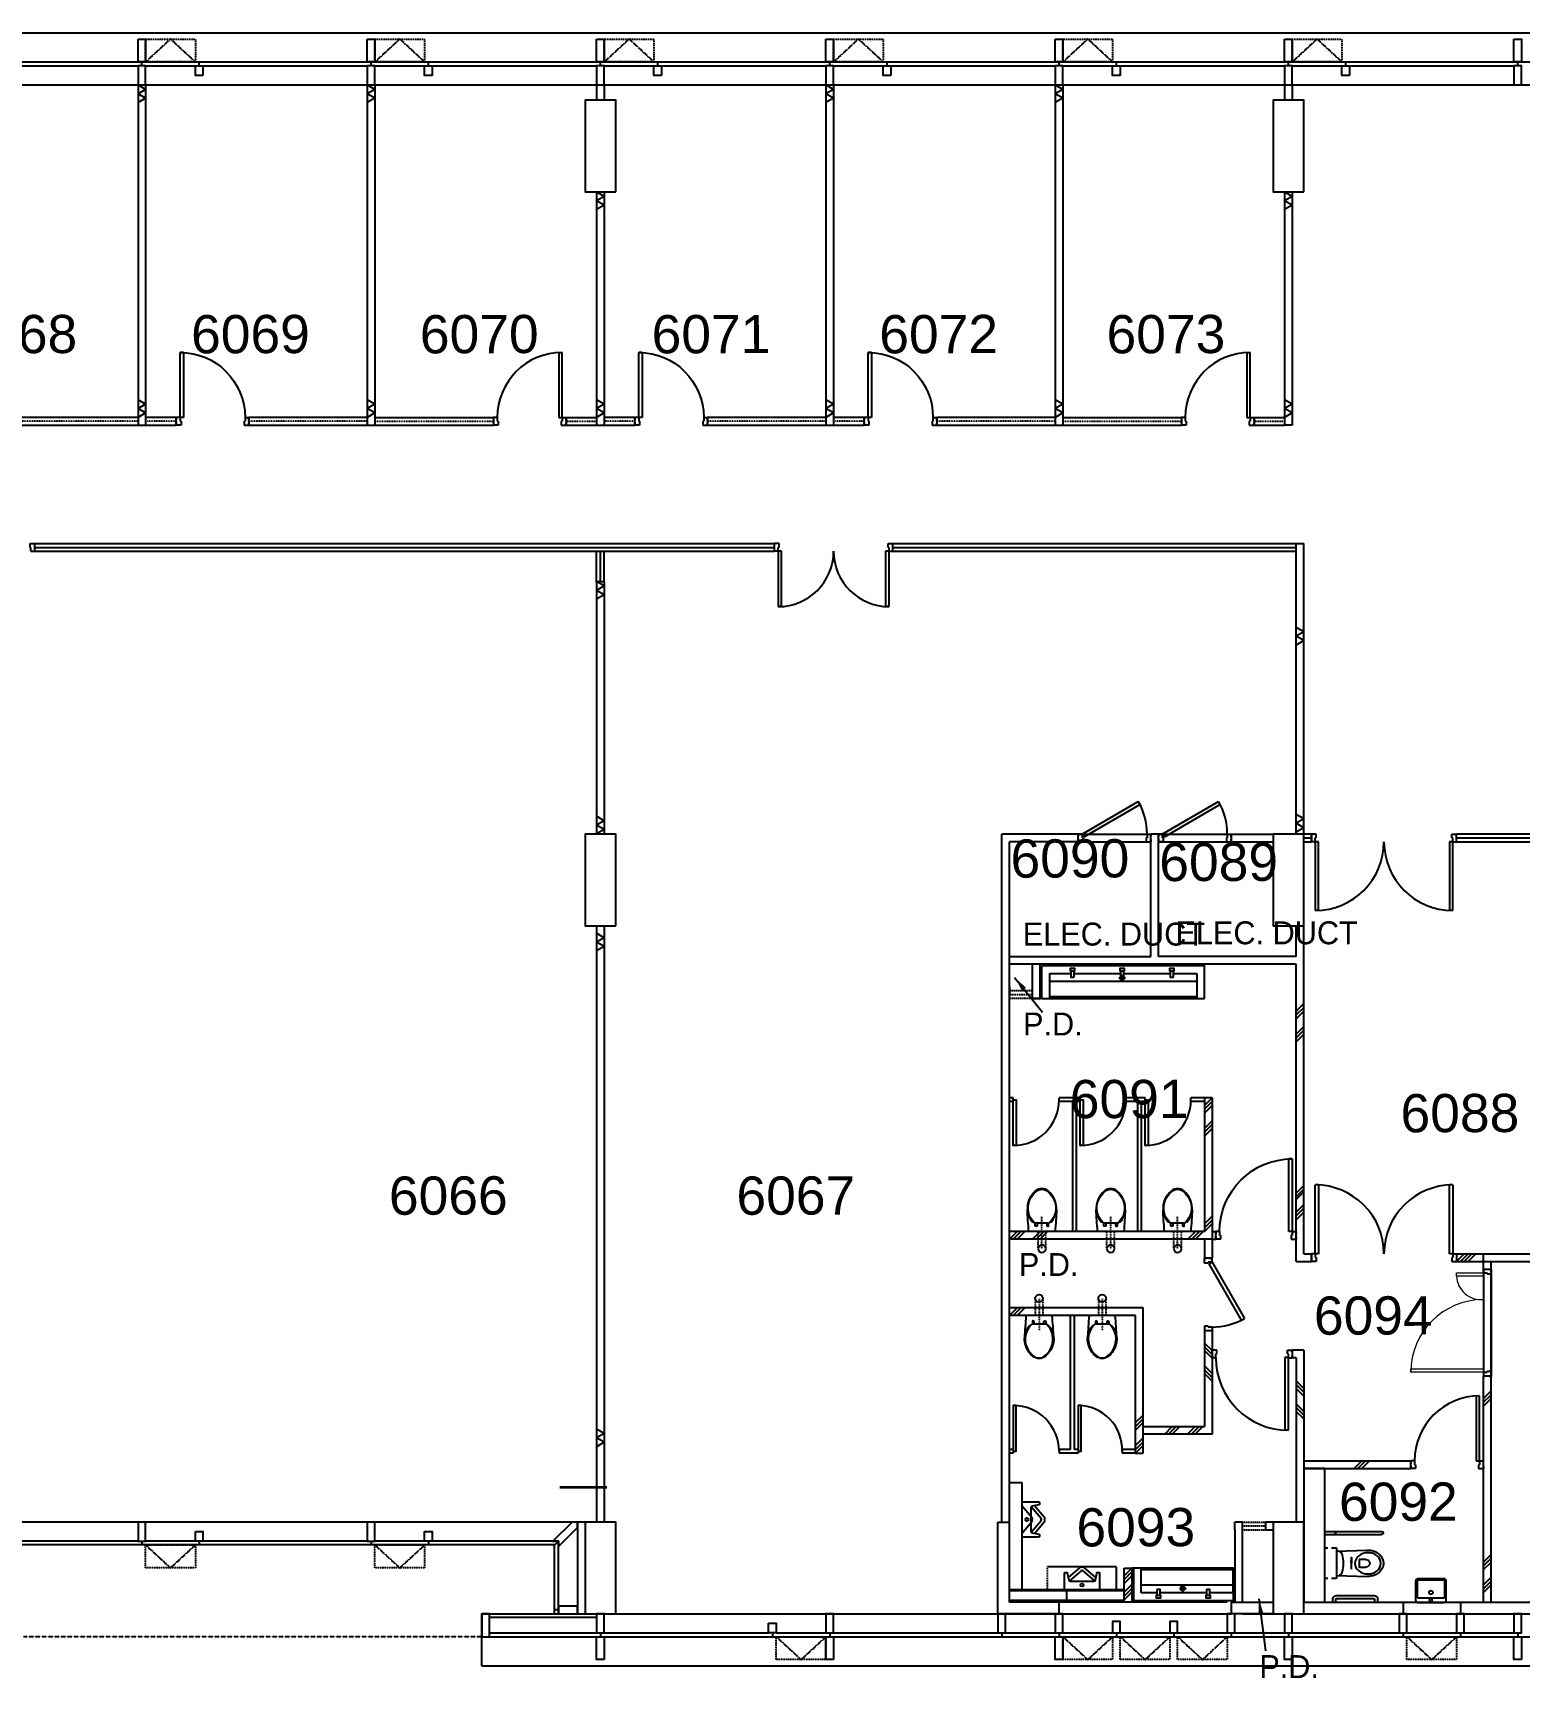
# Model space of a CAD drawing. Header units: millimetres. Extents: x 0 to 98691, y 3071 to 66337.
# Drawn here: x 60686 to 80128, y 3071 to 24592 of the extents above; entities that cross this region are included whole.
import ezdxf

# ---------------------------------------------------------------- set-up
doc = ezdxf.new("R2010")
doc.units = ezdxf.units.MM
for name, pattern in [('HIDDEN', [9.525, 6.35, -3.175]), ('HIDDEN2', [4.7625, 3.175, -1.5875]), ('HIDDENX2', [0.75, 0.5, -0.25])]:
    doc.linetypes.add(name, pattern=pattern)
doc.layers.add('COL-10_REV H', color=8, linetype='Continuous', lineweight=35)
for name, color, linetype in [('DLN041_3', 8, 'Continuous'), ('DLN041__', 8, 'Continuous'), ('DLN061__', 8, 'Continuous'), ('DLN210__', 8, 'Continuous'), ('DLN220__', 8, 'Continuous'), ('DLN228__', 8, 'Continuous'), ('DLN280__', 8, 'Continuous'), ('DLN314__', 8, 'Continuous'), ('DLN315__', 8, 'Continuous'), ('DLN325__', 8, 'Continuous'), ('DLN740__', 8, 'Continuous'), ('FITDOOR', 8, 'Continuous'), ('PLUMB', 8, 'Continuous'), ('sani02', 8, 'Continuous')]:
    doc.layers.add(name, color=color, linetype=linetype)
doc.styles.add('SWIS721LT450', font='swissl.ttf')
doc.styles.add('SWIS721LT750', font='swissl.ttf')
doc.dimstyles.new('INTDIM', dxfattribs={"dimtxt": 300, "dimasz": 200, "dimexe": 200, "dimexo": 200, "dimgap": 100, "dimtad": 1, "dimdec": 0, "dimzin": 0, "dimdsep": 46, "dimtxsty": 'SWIS721LT450', "dimblk": 'DIMARR', "dimcen": 200, "dimclrd": 1, "dimclre": 1, "dimclrt": 256, "dimaunit": 1, "dimadec": 3, "dimazin": 0, "dimtfac": 1, "dimtdec": 0, "dimtix": 1, "dimtmove": 2, "dimatfit": 0, "dimfxl": 1, "dimtolj": 1, "dimtzin": 0, "dimarcsym": 0})

# ---------------------------------------------------------------- blocks, each defined once
blk = doc.blocks.new('DR1CR2')
at = {"layer": 'FITDOOR'}
for p, q in [((-50, 0), (-50, -50)), ((-50, 0), (0, 0)), ((0, 0), (0, -25)), ((-62.5, -50), (-50, -50)), ((-62.5, -50), (-62.5, -100)), ((-62.5, -100), (0, -100)), ((-12, -25), (0, -25)), ((-12, -75), (0, -75)), ((0, -75), (0, -100))]:
    blk.add_line(p, q, dxfattribs=at)
blk = doc.blocks.new('DR1AD')
at = {"layer": 'FITDOOR'}
for p, q in [((-45, 1), (0, 1)), ((-45, 1), (-45, 0)), ((0, 0), (0, 1)), ((-45, 0), (0, 0))]:
    blk.add_line(p, q, dxfattribs=at)
blk = doc.blocks.new('DR1AM')
at = {"layer": 'FITDOOR'}
blk.add_arc((0, 0), 1, 90, 180, dxfattribs=at)
blk = doc.blocks.new('DR1CL2')
at = {"layer": 'FITDOOR'}
for p, q in [((50, 0), (0, 0)), ((0, 0), (0, -25)), ((50, 0), (50, -50)), ((12, -25), (0, -25)), ((0, -75), (0, -100)), ((12, -75), (0, -75)), ((62.5, -100), (0, -100)), ((62.5, -50), (50, -50)), ((62.5, -50), (62.5, -100))]:
    blk.add_line(p, q, dxfattribs=at)
blk = doc.blocks.new('DR1CD')
at = {"layer": 'FITDOOR'}
for p, q in [((0, 1), (45, 1)), ((0, 1), (0, 0)), ((45, 0), (45, 1)), ((0, 0), (45, 0))]:
    blk.add_line(p, q, dxfattribs=at)
blk = doc.blocks.new('DR2M')
at = {"layer": 'FITDOOR'}
for centre, start, end in [((0, 0), 0, 90), ((1, 0), 90, 180)]:
    blk.add_arc(centre, 0.5, start, end, dxfattribs=at)
blk = doc.blocks.new('ghj')
at = {"layer": 'DLN314__'}
blk.add_line((36950, 50), (36950, 0), dxfattribs=at)
blk.add_lwpolyline([(37000, 50), (37000, 200), (36900, 200), (36900, 50)], close=True, dxfattribs=at)
blk = doc.blocks.new('dh')
at = {"layer": 'DLN314__'}
blk.add_line((38450, 50), (38450, 0), dxfattribs=at)
blk.add_lwpolyline([(38500, 50), (38500, 300), (38400, 300), (38400, 50)], close=True, dxfattribs=at)
blk = doc.blocks.new('WINDOW-OPEN')
at = {"layer": 'DLN314__', "linetype": 'HIDDEN2', "ltscale": 0.05}
blk.add_lwpolyline([(650, 0), (0, 0), (0, 300), (650, 300)], close=True, dxfattribs=at)
blk.add_lwpolyline([(650, 0), (325, 300), (0, 0)], dxfattribs=at)
blk = doc.blocks.new('314')
at = {"layer": 'DLN314__'}
blk.add_line((600, -250), (600, -300), dxfattribs=at)
for points in [[(650, 0), (550, 0), (550, -250), (650, -250)], [(650, -600), (550, -600), (550, -300), (650, -300)]]:
    blk.add_lwpolyline(points, close=True, dxfattribs=at)
blk = doc.blocks.new('A$C0C2C65A8')
at = {"layer": 'DLN314__'}
blk.add_line((50, 0), (50, -50), dxfattribs=at)
blk.add_lwpolyline([(0, 125), (100, 125), (100, 0), (0, 0)], close=True, dxfattribs=at)
blk = doc.blocks.new('314-2')
at = {"layer": 'DLN314__'}
blk.add_line((-375, 199), (-312, 166), dxfattribs=at)
blk.add_lwpolyline([(-333, 234), (-312, 166), (-380, 145), (-68, -21), (0, 0), (-21, 68)], close=True, dxfattribs=at)
blk = doc.blocks.new('wc-new')
at = {"layer": 'DLN740__', "linetype": 'HIDDEN2', "ltscale": 0.01}
for p, q in [((-75, 50), (150, 50)), ((-75, 0), (347, 0)), ((-75, -50), (150, -50))]:
    blk.add_line(p, q, dxfattribs=at)
at = {"layer": 'DLN740__', "linetype": 'ByBlock'}
blk.add_line((150, 171), (150, -171), dxfattribs=at)
for points in [[(261, 64), (231, 64, -1), (231, 88), (261, 88)], [(277, 113), (277, 124, -0.294171), (573, 165, -0.11195), (681, 82, -0.35994), (681, -82, -0.11195), (573, -165, -0.294171), (277, -124), (277, -113)], [(261, -64), (231, -64, 1), (231, -88), (261, -88)]]:
    blk.add_lwpolyline(points, format="xyb", dxfattribs=at)
blk.add_lwpolyline([(570, 157, 0.325454), (261, 96), (261, -96, 0.325454), (570, -157, 0.11195), (675, -76, 0.35994), (675, 76, 0.11195)], format="xyb", close=True, dxfattribs=at)
blk.add_circle((-75, 0), 50, dxfattribs=at)
for centre, start, end in [((769, -6996), 92.6182, 94.9339), ((769, 6996), 265.0661, 267.3818)]:
    blk.add_arc(centre, 7194, start, end, dxfattribs=at)
blk = doc.blocks.new('DIMARR')
for p, q in [((-1, 0.25), (0, 0)), ((-1, 0), (0, 0)), ((0, 0), (-1, -0.25))]:
    blk.add_line(p, q)
blk = doc.blocks.new('DR1CM')
at = {"layer": 'FITDOOR'}
blk.add_arc((0, 0), 1, 0, 90, dxfattribs=at)
blk = doc.blocks.new('950 door')
at = {"layer": 'FITDOOR', "xscale": -1, "rotation": 197.0000000012496}
for name, p in [('DR1CR2', (-219516, 55526)), ('DR1CL2', (-220520, 55219))]:
    blk.add_blockref(name, p, dxfattribs=at)
at = {"layer": 'FITDOOR', "xscale": -950.0000000000001, "yscale": 950.0000000000001, "zscale": 950, "rotation": 197.0000000012496}
blk.add_blockref('DR1CM', (-220472, 55234), dxfattribs=at)
at = {"layer": 'FITDOOR', "xscale": -1, "yscale": 950.0000000000001, "rotation": 197.0000000012496}
blk.add_blockref('DR1CD', (-220472, 55234), dxfattribs=at)
blk = doc.blocks.new('TJTI')
at = {"layer": 'DLN740__'}
for p, q in [((-202095, 46258), (-202057, 46270)), ((-202083, 46220), (-202045, 46232)), ((-201889, 45757), (-202033, 46225)), ((-201851, 45768), (-201994, 46237)), ((-201934, 45732), (-201896, 45744)), ((-201922, 45694), (-201884, 45706))]:
    blk.add_line(p, q, dxfattribs=at)
for centre, radius, start, end in [((-202042, 46222), 50, 17, 107), ((-202042, 46222), 10, 17, 107), ((-201899, 45754), 10, 287, 17), ((-201899, 45754), 50, 287, 17)]:
    blk.add_arc(centre, radius, start, end, dxfattribs=at)
blk = doc.blocks.new('12435')
at = {"layer": 'DLN740__'}
for p, q in [((-200945, 45707), (-201126, 46300)), ((-200907, 45719), (-201088, 46312)), ((-200907, 45583), (-200945, 45707)), ((-200869, 45594), (-200907, 45719))]:
    blk.add_line(p, q, dxfattribs=at)
at = {"layer": 'DLN740__', "linetype": 'ByBlock'}
for p, q in [((-201161, 45672), (-201267, 46057)), ((-201468, 45578), (-201596, 45957)), ((-201123, 45683), (-201506, 45566)), ((-201104, 45621), (-201123, 45683)), ((-201506, 45566), (-201487, 45504)), ((-201473, 45458), (-201461, 45420)), ((-201461, 45420), (-201078, 45537)), ((-201078, 45537), (-201090, 45575))]:
    blk.add_line(p, q, dxfattribs=at)
for points in [[(-201353, 45922), (-201449, 45893), (-201475, 45979)], [(-201379, 46008), (-201353, 45922)], [(-201161, 45672), (-201468, 45578)], [(-201371, 45811), (-201300, 45833), (-201443, 45789)]]:
    blk.add_lwpolyline(points, dxfattribs=at)
at = {"layer": 'DLN740__'}
for centre in [(-201107, 46306), (-200926, 45713)]:
    blk.add_arc(centre, 20, 17, 197, dxfattribs=at)
at = {"layer": 'DLN740__', "linetype": 'ByBlock'}
blk.add_arc((-201427, 45994), 50, 16.9999, 196.9999, dxfattribs=at)
blk.add_ellipse((-201435, 46019), major_axis=(50, -162), ratio=0.819357, dxfattribs=at)
at = {"layer": 'DLN740__', "linetype": 'ByBlock', "extrusion": (0, 0, -1)}
blk.add_ellipse((-201326, 45663), major_axis=(147, 45), ratio=0.354279, start_param=3.141593, end_param=6.283185, dxfattribs=at)
at = {"layer": 'DLN740__', "linetype": 'ByBlock'}
blk.add_open_spline([(-201267, 46057), (-201269, 46066), (-201272, 46074), (-201280, 46095), (-201285, 46108), (-201299, 46131), (-201307, 46142), (-201324, 46162), (-201333, 46171), (-201351, 46185), (-201360, 46192), (-201378, 46202), (-201388, 46206), (-201406, 46213), (-201415, 46215), (-201434, 46219), (-201443, 46219), (-201460, 46219), (-201467, 46218), (-201482, 46216), (-201489, 46214), (-201504, 46210), (-201511, 46207), (-201526, 46199), (-201535, 46194), (-201550, 46181), (-201558, 46174), (-201571, 46159), (-201577, 46151), (-201587, 46133), (-201592, 46124), (-201600, 46105), (-201603, 46095), (-201607, 46074), (-201609, 46063), (-201610, 46042), (-201610, 46031), (-201608, 46010), (-201607, 45999), (-201602, 45978), (-201599, 45967), (-201596, 45957), (-201596, 45957), (-201596, 45957)], degree=3, knots=[1.508404, 1.508404, 1.508404, 1.508404, 1.63987, 1.63987, 1.851584, 1.851584, 2.059939, 2.059939, 2.255491, 2.255491, 2.428332, 2.428332, 2.594724, 2.594724, 2.750219, 2.750219, 2.905713, 2.905713, 3.030483, 3.030483, 3.155252, 3.155252, 3.280022, 3.280022, 3.446083, 3.446083, 3.612144, 3.612144, 3.778205, 3.778205, 3.944266, 3.944266, 4.110327, 4.110327, 4.276389, 4.276389, 4.44245, 4.44245, 4.608511, 4.608511, 4.774572, 4.774572, 4.774836, 4.774836, 4.774836, 4.774836], dxfattribs=at)
blk = doc.blocks.new('UP1')
at = {"layer": 'PLUMB'}
for points in [[(174, -130, 0.355245), (154, -114), (-154, -114, 0.355245), (-174, -130), (-193, -221, -0.355529), (-202, -229), (-220, -229, -0.414214), (-230, -219), (-230, 0), (230, 0), (230, -219, -0.414214), (220, -229), (202, -229, -0.355529), (193, -221), (174, -130)], [(-181, -163), (-32, -288, 0.364844), (32, -288), (181, -163)], [(-166, -118), (-13, -248, 0.364844), (13, -248), (166, -118)]]:
    blk.add_lwpolyline(points, format="xyb", dxfattribs=at)
blk.add_circle((0, -64), 20.5, dxfattribs=at)

msp = doc.modelspace()

# ---------------------------------------------------------------- linework, layer by layer
msp.add_line((79761, 7022), (79661, 7022))
at = {"layer": 'COL-10_REV H'}
msp.add_lwpolyline([(67578, 5567), (68195, 5567)], dxfattribs=at)
at = {"layer": 'DLN061__'}
for p, q in [((62161, 23854), (62061, 23912)), ((65161, 23854), (65061, 23912)), ((71161, 23854), (71061, 23912)), ((74161, 23854), (74061, 23912)), ((62161, 23854), (62061, 23797)), ((62161, 23739), (62061, 23797)), ((62161, 23739), (62061, 23681)), ((65161, 23854), (65061, 23797)), ((65161, 23739), (65061, 23797)), ((65161, 23739), (65061, 23681)), ((71161, 23854), (71061, 23797)), ((71161, 23739), (71061, 23797)), ((71161, 23739), (71061, 23681)), ((74161, 23854), (74061, 23797)), ((74161, 23739), (74061, 23797)), ((74161, 23739), (74061, 23681)), ((68161, 22454), (68061, 22512)), ((68161, 22454), (68061, 22397)), ((68161, 22339), (68061, 22397)), ((77161, 22454), (77061, 22512)), ((77161, 22454), (77061, 22397)), ((77161, 22339), (77061, 22397)), ((68161, 22339), (68061, 22281)), ((77161, 22339), (77061, 22281)), ((62161, 19735), (62061, 19793)), ((62161, 19735), (62061, 19678)), ((62161, 19620), (62061, 19678)), ((62161, 19620), (62061, 19562)), ((65161, 19735), (65061, 19793)), ((65161, 19735), (65061, 19678)), ((65161, 19620), (65061, 19678)), ((65161, 19620), (65061, 19562)), ((68161, 19735), (68061, 19793)), ((68161, 19735), (68061, 19678)), ((68161, 19620), (68061, 19678)), ((68161, 19620), (68061, 19562)), ((71161, 19735), (71061, 19793)), ((71161, 19735), (71061, 19678)), ((71161, 19620), (71061, 19678)), ((71161, 19620), (71061, 19562)), ((74161, 19735), (74061, 19793)), ((74161, 19735), (74061, 19678)), ((74161, 19620), (74061, 19678)), ((74161, 19620), (74061, 19562)), ((77161, 19735), (77061, 19793)), ((77161, 19735), (77061, 19678)), ((77161, 19620), (77061, 19678)), ((77161, 19620), (77061, 19562)), ((68161, 17358), (68061, 17415)), ((68161, 17358), (68061, 17300)), ((68161, 17242), (68061, 17300)), ((68161, 17242), (68061, 17184)), ((77311, 16758), (77211, 16816)), ((77311, 16758), (77211, 16700)), ((77311, 16643), (77211, 16700)), ((77311, 16643), (77211, 16585)), ((68161, 14286), (68061, 14344)), ((68161, 14286), (68061, 14228)), ((68161, 14171), (68061, 14228)), ((77311, 14311), (77211, 14369)), ((77311, 14311), (77211, 14253)), ((77311, 14195), (77211, 14253)), ((68161, 14171), (68061, 14113)), ((77311, 14195), (77211, 14138)), ((68161, 12756), (68061, 12814)), ((68161, 12756), (68061, 12699)), ((68161, 12641), (68061, 12699)), ((68161, 12641), (68061, 12583)), ((77311, 11895), (77211, 11795)), ((77311, 11845), (77211, 11745)), ((77311, 11795), (77211, 11695)), ((77311, 11595), (77211, 11495)), ((77311, 11545), (77211, 11445)), ((77311, 11495), (77211, 11395)), ((76011, 10562), (76111, 10662)), ((76011, 10512), (76111, 10612)), ((76011, 10462), (76111, 10562)), ((76011, 10262), (76111, 10362)), ((76011, 10212), (76111, 10312)), ((76011, 10162), (76111, 10262)), ((77311, 9516), (77211, 9416)), ((77311, 9466), (77211, 9366)), ((77311, 9432), (77211, 9332)), ((77311, 9266), (77211, 9166)), ((76011, 9012), (76111, 9112)), ((76011, 8962), (76111, 9062)), ((77311, 9216), (77211, 9116)), ((77311, 9166), (77211, 9066)), ((73461, 8812), (73561, 8912)), ((73511, 8812), (73611, 8912)), ((73561, 8812), (73661, 8912)), ((73761, 8812), (73861, 8912)), ((73811, 8812), (73911, 8912)), ((73861, 8812), (73961, 8912)), ((75796, 8812), (75896, 8912)), ((75846, 8812), (75946, 8912)), ((75896, 8812), (75996, 8912)), ((76011, 8912), (76111, 9012)), ((79311, 8522), (79411, 8622)), ((79361, 8522), (79461, 8622)), ((79411, 8522), (79511, 8622)), ((79461, 8522), (79561, 8622)), ((73461, 7812), (73561, 7912)), ((73511, 7812), (73611, 7912)), ((73561, 7812), (73661, 7912)), ((76111, 7354), (76011, 7454)), ((76111, 7304), (76011, 7404)), ((76111, 7254), (76011, 7354)), ((76111, 7054), (76011, 7154)), ((76111, 7004), (76011, 7104)), ((76111, 6954), (76011, 7054)), ((77311, 6860), (77211, 6960)), ((77311, 6810), (77211, 6910)), ((77311, 6760), (77211, 6860)), ((79661, 6728), (79761, 6828)), ((79661, 6678), (79761, 6778)), ((79661, 6628), (79761, 6728)), ((75111, 6412), (75211, 6512)), ((75111, 6362), (75211, 6462)), ((77311, 6560), (77211, 6660)), ((77311, 6510), (77211, 6610)), ((77311, 6460), (77211, 6560)), ((68161, 6272), (68061, 6329)), ((68161, 6272), (68061, 6214)), ((75111, 6312), (75211, 6412)), ((75492, 6262), (75592, 6362)), ((75542, 6262), (75642, 6362)), ((75592, 6262), (75692, 6362)), ((75792, 6262), (75892, 6362)), ((75842, 6262), (75942, 6362)), ((75892, 6262), (75992, 6362)), ((68161, 6156), (68061, 6214)), ((68161, 6156), (68061, 6098)), ((75111, 6112), (75211, 6212)), ((75111, 6062), (75211, 6162)), ((75111, 6012), (75211, 6112)), ((77970, 5812), (78070, 5912)), ((78020, 5812), (78120, 5912)), ((78070, 5812), (78170, 5912)), ((79661, 4589), (79761, 4689)), ((79661, 4539), (79761, 4639)), ((79661, 4489), (79761, 4589)), ((75061, 4510), (74961, 4410)), ((75061, 4460), (74961, 4360)), ((75061, 4410), (74961, 4310)), ((79661, 4289), (79761, 4389)), ((79661, 4239), (79761, 4339)), ((75061, 4293), (74961, 4193)), ((75061, 4243), (74961, 4143)), ((75061, 4193), (74961, 4093)), ((79661, 4189), (79761, 4289))]:
    msp.add_line(p, q, dxfattribs=at)
at = {"layer": 'DLN210__'}
for p, q in [((59611, 24592), (98691, 24592)), ((59330, 24212), (98311, 24212)), ((60541, 24162), (62061, 24162)), ((62161, 24162), (62811, 24162)), ((62911, 24162), (63561, 24162)), ((63561, 24162), (65061, 24162)), ((65161, 24162), (65811, 24162)), ((65911, 24162), (66561, 24162)), ((66561, 24162), (68061, 24162)), ((68161, 24162), (68811, 24162)), ((68911, 24162), (69561, 24162)), ((69561, 24162), (71061, 24162)), ((71161, 24162), (71811, 24162)), ((71911, 24162), (72561, 24162)), ((72561, 24162), (74061, 24162)), ((74161, 24162), (74811, 24162)), ((74911, 24162), (75561, 24162)), ((75561, 24162), (77061, 24162)), ((77161, 24162), (77811, 24162)), ((77911, 24162), (78561, 24162)), ((78561, 24162), (80061, 24162)), ((59108, 23912), (98011, 23912)), ((77311, 5812), (77861, 5812)), ((67911, 5112), (59311, 5112)), ((62061, 4862), (59661, 4862)), ((67511, 4812), (59711, 4812)), ((62811, 4862), (62161, 4862)), ((65061, 4862), (62911, 4862)), ((67561, 4862), (65161, 4862)), ((66561, 3912), (76361, 3912)), ((66561, 3612), (66561, 3912)), ((76311, 4062), (73461, 4062)), ((77411, 4062), (79361, 4062)), ((78611, 4062), (79361, 4062)), ((78611, 3912), (79361, 3912)), ((78611, 3912), (79361, 3912)), ((66661, 3662), (68061, 3662)), ((68161, 3662), (70311, 3662)), ((70411, 3662), (71061, 3662)), ((71161, 3662), (74061, 3662)), ((74161, 3662), (77061, 3662)), ((77161, 3662), (80061, 3662)), ((66561, 3612), (90661, 3612)), ((66561, 3232), (66561, 3612)), ((66561, 3232), (90661, 3232))]:
    msp.add_line(p, q, dxfattribs=at)
at = {"layer": 'DLN210__', "linetype": 'HIDDEN2', "ltscale": 0.3}
msp.add_line((66561, 3612), (60561, 3612), dxfattribs=at)
at = {"layer": 'DLN220__'}
for p, q in [((62061, 23912), (62061, 19462)), ((62161, 23912), (62161, 19462)), ((62161, 23912), (62161, 19462)), ((65061, 23912), (65061, 19462)), ((65161, 23912), (65161, 19462)), ((68061, 23912), (68061, 23712)), ((68161, 23912), (68161, 23712)), ((71061, 23912), (71061, 19462)), ((71161, 23912), (71161, 19462)), ((74061, 23912), (74061, 19462)), ((74161, 23912), (74161, 19462)), ((77061, 23912), (77061, 23712)), ((77161, 23912), (77161, 23712)), ((68061, 22512), (68061, 19462)), ((68161, 22512), (68161, 19462)), ((77061, 22512), (77061, 19462)), ((77161, 22512), (77161, 19462)), ((62061, 19462), (62161, 19462)), ((65061, 19462), (65161, 19462)), ((68061, 19462), (68161, 19462)), ((71061, 19462), (71161, 19462)), ((74061, 19462), (74161, 19462)), ((77161, 19462), (77061, 19462)), ((60711, 17912), (70386, 17912)), ((60711, 17812), (60711, 17912)), ((71936, 17912), (77211, 17912)), ((77211, 14112), (77211, 17912)), ((77211, 17912), (77311, 17912)), ((77311, 17812), (77311, 17912)), ((77311, 14112), (77311, 17912)), ((60711, 17862), (70386, 17862)), ((60711, 17812), (70386, 17812)), ((71936, 17862), (77211, 17862)), ((71936, 17812), (77211, 17812)), ((68061, 17412), (68061, 14112)), ((68161, 17412), (68161, 14112)), ((73361, 5162), (73361, 14112)), ((73361, 12312), (73361, 14112)), ((73524, 14112), (73361, 14112)), ((73524, 14112), (73361, 14112)), ((74361, 14112), (73361, 14112)), ((73461, 12512), (73461, 14012)), ((73461, 12312), (73461, 14012)), ((74361, 14012), (73461, 14012)), ((74361, 14112), (75311, 14112)), ((74361, 14012), (74361, 14112)), ((74361, 14012), (75311, 14012)), ((75311, 12512), (75311, 14112)), ((75411, 14112), (75311, 14112)), ((75411, 14112), (76361, 14112)), ((75411, 12512), (75411, 14112)), ((75411, 14012), (76361, 14012)), ((76361, 14112), (76361, 14012)), ((76361, 14112), (76361, 14012)), ((76361, 14112), (76911, 14112)), ((76361, 14012), (76911, 14012)), ((77411, 14112), (77311, 14112)), ((77311, 14062), (77411, 14062)), ((77311, 14012), (77411, 14012)), ((77411, 14112), (77411, 14012)), ((77411, 14012), (77411, 14112)), ((77411, 14012), (77411, 14012)), ((80571, 14112), (79311, 14112)), ((79311, 14012), (79311, 14112)), ((79311, 14062), (80571, 14062)), ((79311, 14012), (80571, 14012)), ((68061, 12912), (68061, 5112)), ((68161, 12912), (68161, 5112)), ((77211, 12512), (77211, 12912)), ((77211, 12512), (77211, 12912)), ((77311, 12212), (77311, 12912)), ((73461, 12512), (75311, 12512)), ((77211, 12512), (75411, 12512)), ((73461, 8422), (73461, 12412)), ((73461, 12112), (73461, 12412)), ((77211, 12412), (73461, 12412)), ((73761, 11962), (73761, 12412)), ((73861, 11962), (73861, 12412)), ((73861, 12062), (73861, 12362)), ((77211, 8812), (77211, 12412)), ((73461, 12112), (73461, 12012)), ((73861, 12062), (73861, 11962)), ((77311, 8622), (77311, 12212)), ((73861, 11962), (73761, 11962)), ((73761, 11962), (73861, 11962)), ((73361, 5112), (73361, 11212)), ((76011, 10662), (76011, 8912)), ((76111, 10662), (76011, 10662)), ((76111, 10662), (76111, 8812)), ((76011, 8912), (73461, 8912)), ((76111, 8912), (76161, 8912)), ((76161, 8812), (76161, 8912)), ((73461, 7912), (73461, 8812)), ((76111, 8812), (73461, 8812)), ((76011, 8812), (76011, 8562)), ((76111, 8812), (76111, 8562)), ((76111, 8812), (76161, 8812)), ((77211, 8522), (77211, 8812)), ((77311, 8622), (77411, 8622)), ((77411, 8522), (77411, 8622)), ((77411, 8622), (77411, 8622)), ((77411, 8622), (77411, 8522)), ((79311, 8622), (79311, 8522)), ((79661, 8422), (79661, 8622)), ((79661, 8422), (79661, 8622)), ((76111, 8562), (76011, 8562)), ((77211, 8522), (77411, 8522)), ((79311, 8522), (79661, 8522)), ((79661, 8422), (79761, 8422)), ((79661, 8422), (79661, 7022)), ((79661, 8422), (79761, 8422)), ((79661, 8422), (79661, 7022)), ((79661, 8422), (79761, 8422)), ((79761, 8422), (79761, 8522)), ((79761, 8422), (79761, 8522)), ((79761, 7022), (79761, 8422)), ((79761, 8422), (79761, 7022)), ((73461, 5112), (73461, 7912)), ((75211, 7912), (73461, 7912)), ((75111, 7812), (73461, 7812)), ((75111, 6012), (75111, 7812)), ((75211, 6012), (75211, 7912)), ((76011, 7612), (76011, 6362)), ((76111, 7612), (76011, 7612)), ((76111, 7612), (76111, 6262)), ((76111, 7362), (76111, 7262)), ((77311, 7362), (77161, 7362)), ((77161, 7362), (77161, 7262)), ((77211, 7262), (77161, 7262)), ((79661, 4062), (79661, 7022)), ((79761, 4062), (79761, 7022)), ((75211, 6362), (76011, 6362)), ((76111, 6262), (75211, 6262)), ((75111, 6012), (75211, 6012)), ((77311, 5912), (78711, 5912)), ((77411, 5812), (78711, 5812)), ((78711, 5812), (78711, 5912)), ((73311, 3912), (73311, 5112)), ((73311, 5112), (73461, 5112)), ((73461, 4062), (73461, 5112)), ((73461, 4062), (73461, 5112)), ((73461, 4062), (73461, 5112)), ((76511, 5112), (76411, 5112)), ((76411, 5012), (76411, 5112)), ((76411, 5012), (76411, 4062)), ((76511, 5012), (76511, 5112)), ((76511, 4062), (76511, 5012)), ((74961, 4510), (75061, 4510)), ((75061, 4512), (75061, 4062)), ((74111, 3912), (73311, 3912)), ((74111, 3912), (74111, 4062)), ((76361, 4062), (76361, 3912)), ((76361, 4062), (76911, 4062)), ((76911, 3912), (76361, 3912)), ((76511, 3912), (76911, 3912)), ((77311, 4062), (86111, 4062)), ((77311, 3912), (86111, 3912)), ((78611, 4062), (78611, 3912)), ((79361, 4062), (79361, 3912))]:
    msp.add_line(p, q, dxfattribs=at)
at = {"layer": 'DLN220__', "linetype": 'HIDDEN2', "ltscale": 0.1}
for p, q in [((73761, 12062), (73461, 12062)), ((73761, 11962), (73461, 11962)), ((76511, 5112), (76811, 5112)), ((76511, 5062), (76811, 5062)), ((76511, 5012), (76811, 5012))]:
    msp.add_line(p, q, dxfattribs=at)
at = {"layer": 'DLN220__', "linetype": 'HIDDEN2', "ltscale": 0.05}
msp.add_line((73461, 12012), (73761, 12012), dxfattribs=at)
at = {"layer": 'DLN220__', "linetype": 'ByBlock'}
for p, q in [((79311, 8622), (80571, 8622)), ((79311, 8522), (80571, 8522)), ((77311, 7362), (77311, 5112)), ((77211, 7262), (77211, 5112))]:
    msp.add_line(p, q, dxfattribs=at)
at = {"layer": 'DLN220__'}
msp.add_lwpolyline([(77311, 4062), (77586, 4062), (77586, 5812), (77311, 5812)], close=True, dxfattribs=at)
msp.add_lwpolyline([(76911, 5112), (76811, 5112), (76811, 5012), (76911, 5012)], dxfattribs=at)
at = {"layer": 'DLN220__', "linetype": 'HIDDENX2', "ltscale": 0.1}
msp.add_lwpolyline([(73961, 4224), (73961, 4524)], dxfattribs=at)
msp.add_lwpolyline([(73961, 4224), (73961, 4524)], dxfattribs=at)
at = {"layer": 'DLN220__', "linetype": 'HIDDENX2', "ltscale": 0.5}
for points in [[(74861, 4524), (73961, 4524)], [(74861, 4224), (74861, 4524)], [(74861, 4224), (74861, 4524)]]:
    msp.add_lwpolyline(points, dxfattribs=at)
at = {"layer": 'DLN228__'}
for p, q in [((62061, 19562), (60511, 19562)), ((60511, 19462), (62061, 19462)), ((62561, 19562), (62161, 19562)), ((62161, 19462), (62561, 19462)), ((62561, 19462), (62561, 19562)), ((63511, 19562), (63511, 19462)), ((65061, 19562), (63511, 19562)), ((63511, 19462), (65061, 19462)), ((65161, 19562), (66711, 19562)), ((65161, 19462), (66711, 19462)), ((66711, 19562), (66711, 19462)), ((67661, 19562), (67661, 19462)), ((67661, 19562), (68061, 19562)), ((67661, 19462), (68061, 19462)), ((68561, 19562), (68161, 19562)), ((68161, 19462), (68561, 19462)), ((68561, 19462), (68561, 19562)), ((71061, 19562), (69511, 19562)), ((69511, 19562), (69511, 19462)), ((69511, 19462), (71061, 19462)), ((71561, 19562), (71161, 19562)), ((71161, 19462), (71561, 19462)), ((71561, 19462), (71561, 19562)), ((72511, 19562), (72511, 19462)), ((74061, 19562), (72511, 19562)), ((72511, 19462), (74061, 19462)), ((74161, 19562), (75711, 19562)), ((74161, 19462), (75711, 19462)), ((75711, 19562), (75711, 19462)), ((76661, 19562), (76661, 19462)), ((76661, 19562), (77061, 19562)), ((76661, 19462), (77061, 19462)), ((68161, 17412), (68061, 17412))]:
    msp.add_line(p, q, dxfattribs=at)
at = {"layer": 'DLN228__', "linetype": 'HIDDEN', "ltscale": 0.01}
for p, q in [((62061, 19512), (60511, 19512)), ((62561, 19512), (62161, 19512)), ((65061, 19512), (63511, 19512)), ((65161, 19512), (66711, 19512)), ((67661, 19512), (68061, 19512)), ((68561, 19512), (68161, 19512)), ((71061, 19512), (69511, 19512)), ((71561, 19512), (71161, 19512)), ((74061, 19512), (72511, 19512)), ((74161, 19512), (75711, 19512)), ((76661, 19512), (77061, 19512))]:
    msp.add_line(p, q, dxfattribs=at)
at = {"layer": 'DLN228__', "linetype": 'ByBlock'}
for p, q in [((70386, 17812), (70386, 17912)), ((71936, 17812), (71936, 17912))]:
    msp.add_line(p, q, dxfattribs=at)
at = {"layer": 'DLN228__', "ltscale": 0.01}
for p, q in [((68061, 17412), (68061, 17812)), ((68111, 17412), (68111, 17812)), ((68161, 17412), (68161, 17812))]:
    msp.add_line(p, q, dxfattribs=at)
at = {"layer": 'DLN280__'}
for points in [[(68311, 22512), (68311, 23712), (67911, 23712), (67911, 22512)], [(77311, 22512), (77311, 23712), (76911, 23712), (76911, 22512)], [(68311, 12912), (68311, 14112), (67911, 14112), (67911, 12912)], [(77311, 12912), (77311, 14112), (76911, 14112), (76911, 12912)], [(77311, 12912), (77311, 14112), (76911, 14112), (76911, 12912)], [(68311, 3912), (68311, 5112), (67911, 5112), (67911, 3912)], [(77311, 3912), (77311, 5112), (76911, 5112), (76911, 3912)], [(77311, 3912), (77311, 5112), (76911, 5112), (76911, 3912)]]:
    msp.add_lwpolyline(points, close=True, dxfattribs=at)
at = {"layer": 'DLN314__'}
for p, q in [((62111, 4862), (62111, 4812)), ((65111, 4862), (65111, 4812)), ((67511, 3912), (67511, 4812)), ((67561, 3912), (67561, 4862)), ((67561, 3962), (67511, 3962)), ((68061, 3862), (66661, 3862)), ((73361, 3662), (73361, 3612)), ((76361, 3662), (76361, 3612))]:
    msp.add_line(p, q, dxfattribs=at)
for points in [[(62161, 5112), (62061, 5112), (62061, 4862), (62161, 4862)], [(65161, 5112), (65061, 5112), (65061, 4862), (65161, 4862)], [(66661, 3912), (66561, 3912), (66561, 3612), (66661, 3612)], [(67811, 3912), (67811, 4012), (67561, 4012), (67561, 3912)]]:
    msp.add_lwpolyline(points, close=True, dxfattribs=at)
msp.add_lwpolyline([(67811, 5112), (67811, 3912)], dxfattribs=at)
at = {"layer": 'DLN325__', "lineweight": 9}
for points in [[(79661, 8372), (79661, 8327), (79311, 8327), (79311, 8372), (79661, 8372)], [(79661, 7072), (78711, 7072), (78711, 7117), (79661, 7117), (79661, 7072)]]:
    msp.add_lwpolyline(points, dxfattribs=at)
at = {"layer": 'DLN325__'}
for centre, radius, start, end in [((74411, 14112), 850, 0, 30), ((75461, 14112), 850, 0, 30), ((77461, 14012), 900, 270, 0), ((79261, 14012), 900, 180, 270), ((77461, 8622), 900, 0, 90), ((79261, 8622), 900, 90, 180), ((76111, 8512), 850, 270, 300)]:
    msp.add_arc(centre, radius, start, end, dxfattribs=at)
at = {"layer": 'DLN325__', "lineweight": 9}
for centre, radius, start, end in [((79632, 8343), 322, 182.7432, 275.1172), ((79661, 7072), 950, 90, 180)]:
    msp.add_arc(centre, radius, start, end, dxfattribs=at)
at = {"layer": 'DLN740__', "linetype": 'ByBlock'}
for p, q in [((76011, 12387), (73886, 12387)), ((73886, 11962), (73886, 12387)), ((73986, 12287), (74264, 12287)), ((73986, 12287), (73986, 11962)), ((74308, 12287), (74914, 12287)), ((74935, 12272), (74935, 12184)), ((74958, 12287), (75564, 12287)), ((75608, 12287), (75911, 12287)), ((75911, 12287), (75911, 11962)), ((76011, 11962), (76011, 12412)), ((73986, 12187), (75911, 12187)), ((74979, 12228), (74891, 12228)), ((73886, 11962), (73861, 11962)), ((73886, 11962), (76011, 11962)), ((75911, 11982), (73986, 11982)), ((76011, 11962), (76011, 11962)), ((73626, 5627), (73461, 5627)), ((76411, 4510), (75061, 4510)), ((75086, 4510), (75086, 4085)), ((75186, 4185), (75186, 4510)), ((75186, 4490), (76386, 4490)), ((76386, 4185), (76386, 4510)), ((76386, 4510), (76386, 4085)), ((78775, 4341), (78775, 4091)), ((78795, 4341), (78795, 4131)), ((79145, 4371), (78805, 4371)), ((79145, 4351), (78805, 4351)), ((79155, 4131), (79155, 4341)), ((79175, 4091), (79175, 4341)), ((74211, 4224), (73461, 4224)), ((74211, 4212), (73461, 4212)), ((74211, 4224), (73626, 4224)), ((74211, 4224), (73626, 4224)), ((74211, 4212), (73626, 4212)), ((74211, 4212), (73626, 4212)), ((74961, 4224), (74211, 4224)), ((74211, 4062), (74211, 4224)), ((74961, 4224), (74211, 4224)), ((74211, 4062), (74211, 4224)), ((74961, 4212), (74211, 4212)), ((74961, 4212), (74211, 4212)), ((74961, 4060), (74961, 4222)), ((76386, 4285), (75186, 4285)), ((75389, 4185), (75186, 4185)), ((76039, 4185), (75433, 4185)), ((75685, 4244), (75773, 4244)), ((75729, 4200), (75729, 4288)), ((76386, 4185), (76083, 4185)), ((78805, 4121), (79145, 4121)), ((74211, 4087), (73461, 4087)), ((74211, 4087), (73461, 4087)), ((74961, 4087), (74211, 4087)), ((74961, 4087), (74211, 4087)), ((75086, 4085), (76411, 4085)), ((78805, 4061), (79145, 4061))]:
    msp.add_line(p, q, dxfattribs=at)
at = {"layer": 'DLN740__'}
for p, q in [((73511, 10662), (73461, 10662)), ((73511, 10612), (73461, 10612)), ((73511, 10612), (73511, 10662)), ((74111, 10612), (74111, 10662)), ((74386, 10662), (74111, 10662)), ((74286, 10612), (74111, 10612)), ((74286, 10612), (74286, 8912)), ((74336, 10612), (74336, 8912)), ((74386, 10612), (74336, 10612)), ((74386, 10612), (74386, 10662)), ((75236, 10662), (74986, 10662)), ((74986, 10612), (74986, 10662)), ((75136, 10612), (74986, 10612)), ((75136, 10612), (75136, 8912)), ((75186, 10612), (75186, 8912)), ((75236, 10612), (75186, 10612)), ((75236, 10612), (75236, 10662)), ((75836, 10612), (75836, 10662)), ((76036, 10662), (75836, 10662)), ((76011, 10612), (75836, 10612)), ((74261, 6062), (74261, 7812)), ((74311, 6062), (74311, 7812)), ((73511, 6062), (73461, 6062)), ((73511, 6062), (73511, 6012)), ((74261, 6062), (74111, 6062)), ((74111, 6062), (74111, 6012)), ((74361, 6062), (74311, 6062)), ((74361, 6062), (74361, 6012)), ((75111, 6062), (74936, 6062)), ((74936, 6062), (74936, 6012)), ((73511, 6012), (73461, 6012)), ((74361, 6012), (74111, 6012)), ((75111, 6012), (74936, 6012))]:
    msp.add_line(p, q, dxfattribs=at)
at = {"layer": 'DLN740__', "linetype": 'ByBlock'}
for points in [[(74261, 12318), (74261, 12356), (74311, 12356), (74311, 12318)], [(74308, 12241), (74308, 12318), (74264, 12318), (74264, 12241)], [(74911, 12318), (74911, 12356), (74961, 12356), (74961, 12318)], [(74958, 12241), (74958, 12318), (74914, 12318), (74914, 12241)], [(75561, 12318), (75561, 12356), (75611, 12356), (75611, 12318)], [(75608, 12241), (75608, 12318), (75564, 12318), (75564, 12241)], [(75436, 4154), (75436, 4115), (75386, 4115), (75386, 4154)], [(75389, 4231), (75389, 4154), (75433, 4154), (75433, 4231)], [(76086, 4154), (76086, 4115), (76036, 4115), (76036, 4154)], [(76039, 4231), (76039, 4154), (76083, 4154), (76083, 4231)]]:
    msp.add_lwpolyline(points, close=True, dxfattribs=at)
msp.add_lwpolyline([(73626, 4215), (73626, 5627)], dxfattribs=at)
for points in [[(73624, 4964), (73749, 5113, 0.364844), (73749, 5177), (73624, 5325)], [(73756, 5318, 0.355245), (73740, 5299), (73740, 4991, 0.355245), (73756, 4971), (73847, 4952, -0.355529), (73855, 4942), (73855, 4925, -0.414214), (73845, 4915), (73626, 4915), (73626, 5375), (73845, 5375, -0.414214), (73855, 5365), (73855, 5347, -0.355529), (73847, 5337), (73756, 5318)], [(73744, 4978), (73874, 5132, 0.364844), (73874, 5158), (73744, 5311)], [(73789, 4964), (73914, 5113, 0.364844), (73914, 5177), (73789, 5325)]]:
    msp.add_lwpolyline(points, format="xyb", dxfattribs=at)
for centre, radius in [((73690, 5145), 20.5), ((78975, 4191), 25.2), ((78975, 4091), 18.8)]:
    msp.add_circle(centre, radius, dxfattribs=at)
for centre, radius, start, end in [((78805, 4341), 30, 90, 180), ((78805, 4341), 10, 90, 180), ((79145, 4341), 30, 360, 90), ((79145, 4341), 10, 360, 90), ((78805, 4091), 30, 180, 270), ((78805, 4131), 10, 180, 270), ((79145, 4131), 10, 270, 360), ((79145, 4091), 30, 270, 360)]:
    msp.add_arc(centre, radius, start, end, dxfattribs=at)
at = {"layer": 'DLN740__', "linetype": 'ByBlock', "extrusion": (0, 0, -1)}
for centre, major_axis in [((74935, 12228), (19.4, -19.4)), ((75729, 4244), (-19.4, 19.4))]:
    msp.add_ellipse(centre, major_axis=major_axis, ratio=1, start_param=3.141593, end_param=9.424778, dxfattribs=at)
at = {"layer": 'FITDOOR'}
for p, q in [((77411, 14087), (77411, 14112)), ((77474, 14112), (77411, 14112)), ((77423, 14087), (77411, 14087)), ((77423, 14037), (77411, 14037)), ((77411, 14012), (77411, 14037)), ((77461, 14012), (77411, 14012)), ((77474, 14062), (77461, 14062)), ((77461, 14012), (77461, 14062)), ((77461, 14012), (77461, 13112)), ((77506, 14012), (77461, 14012)), ((77474, 14062), (77474, 14112)), ((77506, 13112), (77506, 14012)), ((79216, 14012), (79216, 13112)), ((79261, 14012), (79216, 14012)), ((79249, 14062), (79249, 14112)), ((79249, 14112), (79311, 14112)), ((79249, 14062), (79261, 14062)), ((79261, 14012), (79261, 14062)), ((79261, 14012), (79311, 14012)), ((79261, 13112), (79261, 14012)), ((79299, 14087), (79311, 14087)), ((79299, 14037), (79311, 14037)), ((79311, 14087), (79311, 14112)), ((79311, 14012), (79311, 14037)), ((77506, 13112), (77461, 13112)), ((79261, 13112), (79216, 13112)), ((77506, 9522), (77461, 9522)), ((77461, 8622), (77461, 9522)), ((77506, 9522), (77506, 8622)), ((79261, 9522), (79216, 9522)), ((79216, 8622), (79216, 9522)), ((79261, 9522), (79261, 8622)), ((77461, 8622), (77411, 8622)), ((77411, 8622), (77411, 8597)), ((77461, 8622), (77461, 8572)), ((77506, 8622), (77461, 8622)), ((79261, 8622), (79216, 8622)), ((79261, 8622), (79261, 8572)), ((79261, 8622), (79311, 8622)), ((79311, 8622), (79311, 8597)), ((77423, 8597), (77411, 8597)), ((77411, 8547), (77411, 8522)), ((77423, 8547), (77411, 8547)), ((77474, 8522), (77411, 8522)), ((77474, 8572), (77461, 8572)), ((77474, 8572), (77474, 8522)), ((79249, 8572), (79261, 8572)), ((79249, 8572), (79249, 8522)), ((79249, 8522), (79311, 8522)), ((79299, 8597), (79311, 8597)), ((79299, 8547), (79311, 8547)), ((79311, 8547), (79311, 8522)), ((79661, 8422), (79686, 8422)), ((79661, 8372), (79661, 8422)), ((79661, 8422), (79686, 8422)), ((79661, 8372), (79661, 8422)), ((79686, 8410), (79686, 8422)), ((79736, 8422), (79761, 8422)), ((79736, 8410), (79736, 8422)), ((79736, 8422), (79761, 8422)), ((79761, 8360), (79761, 8422)), ((79761, 8360), (79761, 8422)), ((79661, 8372), (79711, 8372)), ((79661, 8372), (79661, 8327)), ((79711, 8360), (79711, 8372)), ((79711, 8360), (79761, 8360)), ((79566, 6762), (79566, 5912)), ((79611, 5912), (79611, 6762)), ((78761, 5912), (78711, 5912)), ((78711, 5912), (78711, 5887)), ((78723, 5887), (78711, 5887)), ((78711, 5837), (78711, 5812)), ((78723, 5837), (78711, 5837)), ((78774, 5812), (78711, 5812)), ((78761, 5912), (78761, 5862)), ((78774, 5862), (78761, 5862)), ((78774, 5862), (78774, 5812)), ((79566, 5912), (79611, 5912)), ((79599, 5862), (79611, 5862)), ((79599, 5862), (79599, 5812)), ((79599, 5812), (79661, 5812)), ((79611, 5912), (79611, 5862)), ((79611, 5912), (79661, 5912)), ((79649, 5837), (79661, 5837)), ((79661, 5837), (79661, 5812)), ((77311, 5787), (77311, 5737))]:
    msp.add_line(p, q, dxfattribs=at)
for points in [[(73511, 10637), (73549, 10637), (73549, 10037), (73511, 10037)], [(74386, 10637), (74424, 10637), (74424, 10037), (74386, 10037)], [(75236, 10637), (75274, 10637), (75274, 10037), (75236, 10037)], [(73511, 6037), (73549, 6037), (73549, 6637), (73511, 6637)], [(74361, 6037), (74399, 6037), (74399, 6637), (74361, 6637)]]:
    msp.add_lwpolyline(points, close=True, dxfattribs=at)
for centre, radius, start, end in [((73511, 10637), 600, 270, 0), ((74386, 10637), 600, 270, 0), ((75236, 10637), 600, 270, 0), ((79611, 5912), 850, 90, 180), ((73511, 6037), 600, 0, 90), ((74357, 6058), 579, 357.9311, 89.6311)]:
    msp.add_arc(centre, radius, start, end, dxfattribs=at)
at = {"layer": 'sani02'}
msp.add_line((74961, 4062), (74961, 4510), dxfattribs=at)

# ---------------------------------------------------------------- block references
at = {"layer": 'DLN314__'}
for name, p, rotation in [('314', (62711, 23912), 180), ('314', (65711, 23912), 180), ('314', (68711, 23912), 180), ('314', (71711, 23912), 180), ('314', (74711, 23912), 180), ('314', (77711, 23912), 180), ('314', (80711, 23912), 180), ('A$C0C2C65A8', (62911, 24162), 180), ('A$C0C2C65A8', (65911, 24162), 180), ('A$C0C2C65A8', (68911, 24162), 180), ('A$C0C2C65A8', (71911, 24162), 180), ('A$C0C2C65A8', (74911, 24162), 180), ('A$C0C2C65A8', (77911, 24162), 180), ('950 door', (-117529, 126193), 163.0000000000094), ('314-2', (67811, 5112), 72.99999999392642), ('WINDOW-OPEN', (62811, 4812), 180), ('WINDOW-OPEN', (65811, 4812), 180), ('WINDOW-OPEN', (71061, 3612), 180), ('WINDOW-OPEN', (74811, 3612), 180), ('WINDOW-OPEN', (75561, 3612), 180), ('WINDOW-OPEN', (76311, 3612), 180), ('WINDOW-OPEN', (79311, 3612), 180)]:
    msp.add_blockref(name, p, dxfattribs=dict(at, rotation=rotation))
for name, p in [('WINDOW-OPEN', (62161, 24212)), ('WINDOW-OPEN', (65161, 24212)), ('WINDOW-OPEN', (68161, 24212)), ('WINDOW-OPEN', (71161, 24212)), ('WINDOW-OPEN', (74161, 24212)), ('WINDOW-OPEN', (77161, 24212)), ('A$C0C2C65A8', (62811, 4862)), ('A$C0C2C65A8', (65811, 4862)), ('314', (67511, 3912)), ('314', (70511, 3912)), ('dh', (34911, 3612)), ('314', (73511, 3912)), ('dh', (37911, 3612)), ('314', (76511, 3912)), ('dh', (40161, 3612)), ('dh', (40911, 3612)), ('314', (79511, 3912)), ('A$C0C2C65A8', (70311, 3662)), ('ghj', (37911, 3612)), ('ghj', (38661, 3612))]:
    msp.add_blockref(name, p, dxfattribs=at)
at = {"layer": 'DLN314__', "xscale": -1, "rotation": 17.00000000004015}
msp.add_blockref('950 door', (-117579, -110018), dxfattribs=at)
at = {"layer": 'DLN315__', "xscale": -1, "rotation": 180}
msp.add_blockref('DR1CR2', (60711, 17812), dxfattribs=at)
at = {"layer": 'DLN325__', "xscale": -1, "yscale": 850}
for p in [(62611, 19562), (68611, 19562), (71611, 19562)]:
    msp.add_blockref('DR1AD', p, dxfattribs=at)
at = {"layer": 'DLN325__', "yscale": 850, "zscale": 850}
for p, xscale in [((62611, 19562), -850), ((67611, 19562), 850), ((68611, 19562), -850), ((71611, 19562), -850), ((76611, 19562), 850)]:
    msp.add_blockref('DR1AM', p, dxfattribs=dict(at, xscale=xscale))
at = {"layer": 'DLN325__', "yscale": 850}
for p in [(67611, 19562), (76611, 19562)]:
    msp.add_blockref('DR1AD', p, dxfattribs=at)
at = {"layer": 'DLN325__', "xscale": -1}
for name, p in [('DR1CR2', (62561, 19562)), ('DR1CL2', (63511, 19562)), ('DR1CR2', (68561, 19562)), ('DR1CL2', (69511, 19562)), ('DR1CR2', (71561, 19562)), ('DR1CL2', (72511, 19562)), ('DR1CR2', (74361, 14112)), ('DR1CL2', (75311, 14112)), ('DR1CR2', (75411, 14112)), ('DR1CL2', (76361, 14112))]:
    msp.add_blockref(name, p, dxfattribs=at)
at = {"layer": 'DLN325__'}
for name, p in [('DR1CL2', (66711, 19562)), ('DR1CR2', (67661, 19562)), ('DR1CL2', (75711, 19562)), ('DR1CR2', (76661, 19562))]:
    msp.add_blockref(name, p, dxfattribs=at)
at = {"layer": 'DLN325__', "rotation": 180}
msp.add_blockref('DR1CR2', (70386, 17812), dxfattribs=at)
at = {"layer": 'DLN325__', "xscale": -1}
for name, p, rotation in [('DR1CR2', (71936, 17812), 180), ('DR1CR2', (76111, 8562), 270), ('DR1CL2', (76111, 7612), 270)]:
    msp.add_blockref(name, p, dxfattribs=dict(at, rotation=rotation))
at = {"layer": 'DLN325__', "xscale": 1450, "yscale": 1450, "zscale": 1450, "rotation": 180}
msp.add_blockref('DR2M', (71886, 17812), dxfattribs=at)
at = {"layer": 'DLN325__', "yscale": 725, "rotation": 180}
for name, p in [('DR1AD', (70436, 17812)), ('DR1CD', (71886, 17812))]:
    msp.add_blockref(name, p, dxfattribs=at)
at = {"layer": 'DLN325__', "xscale": -1, "yscale": 850}
for p, rotation in [((74411, 14112), 299.9999999999582), ((75461, 14112), 299.9999999999582), ((76111, 8512), 210.0000000000624)]:
    msp.add_blockref('DR1AD', p, dxfattribs=dict(at, rotation=rotation))
at = {"layer": 'DLN325__', "lineweight": 9, "extrusion": (9.74723e-55, -6.52202e-54, -1), "xscale": -1, "zscale": -1, "rotation": 270.0000000250129}
for name, p in [('DR1CR2', (-79661, 8422)), ('DR1CL2', (-79661, 7022))]:
    msp.add_blockref(name, p, dxfattribs=at)
at = {"layer": 'DLN740__', "linetype": 'ByBlock', "xscale": -1, "rotation": 270}
for p in [(73886, 8762), (74786, 8762), (75661, 8762)]:
    msp.add_blockref('wc-new', p, dxfattribs=at)
at = {"layer": 'DLN740__', "linetype": 'ByBlock'}
for name, p, rotation in [('wc-new', (73849, 7962), 270), ('wc-new', (74674, 7962), 270), ('UP1', (74411, 4224), 180), ('UP1', (74411, 4224), 180), ('UP1', (74411, 4224), 180), ('UP1', (74411, 4224), 180)]:
    msp.add_blockref(name, p, dxfattribs=dict(at, rotation=rotation))
at = {"layer": 'DLN740__', "xscale": -1, "rotation": 286.9999999991571}
for name, p in [('12435', (-24751, 183751)), ('TJTI', (-25042, 183802))]:
    msp.add_blockref(name, p, dxfattribs=at)

# ---------------------------------------------------------------- texts
at = {"layer": 'DLN041_3', "style": 'SWIS721LT750'}
for s, p in [('6068', (59713, 20400)), ('6069', (62756, 20400)), ('6070', (65749, 20400)), ('6071', (68781, 20400)), ('6072', (71759, 20400)), ('6073', (74732, 20400)), ('6090', (73476, 13541)), ('6089', (75422, 13496)), ('6091', (74251, 10394)), ('6088', (78578, 10210)), ('6066', (65344, 9131)), ('6067', (69890, 9131)), ('6094', (77445, 7562)), ('6092', (77773, 5126)), ('6093', (74338, 4792))]:
    msp.add_text(s, height=500, rotation=0.1534, dxfattribs=at).set_placement(p)
at = {"layer": 'DLN041__', "char_height": 300, "attachment_point": 7, "style": 'SWIS721LT750'}
for s, insert, width in [('{\\fUnivers|b0|i0|c0|p34;ELEC. DUCT}', (73635, 12649), 2280.05), ('{\\fUnivers|b0|i0|c0|p34;ELEC. DUCT}', (75633, 12666), 2280.05), ('{\\fUnivers|b0|i0|c0|p34;P.D.}', (73639, 11477), 1310.63), ('{\\fUnivers|b0|i0|c0|p34;P.D. }', (73584, 8331), 1310.63), ('{\\fUnivers|b0|i0|c0|p34;P.D.}', (76730, 3071), 1310.63)]:
    msp.add_mtext(s, dxfattribs=dict(at, insert=insert, width=width))

# ---------------------------------------------------------------- leaders
at = {"layer": 'DLN041__'}
for points in [[(73528, 12237), (73893, 11781)], [(73528, 12237), (73893, 11781)], [(76725, 4107), (76813, 3429)]]:
    msp.add_leader(points, dimstyle='INTDIM', override={"dimscale": 1, "dimtxt": 300, "dimasz": 200, "dimexe": 200, "dimexo": 200, "dimgap": 100, "dimtad": 0, "dimrnd": 0, "dimzin": 0, "dimcen": 200, "dimclrd": 256, "dimclrt": 256, "dimadec": 0}, dxfattribs=at)

doc.saveas('drawing.dxf')
